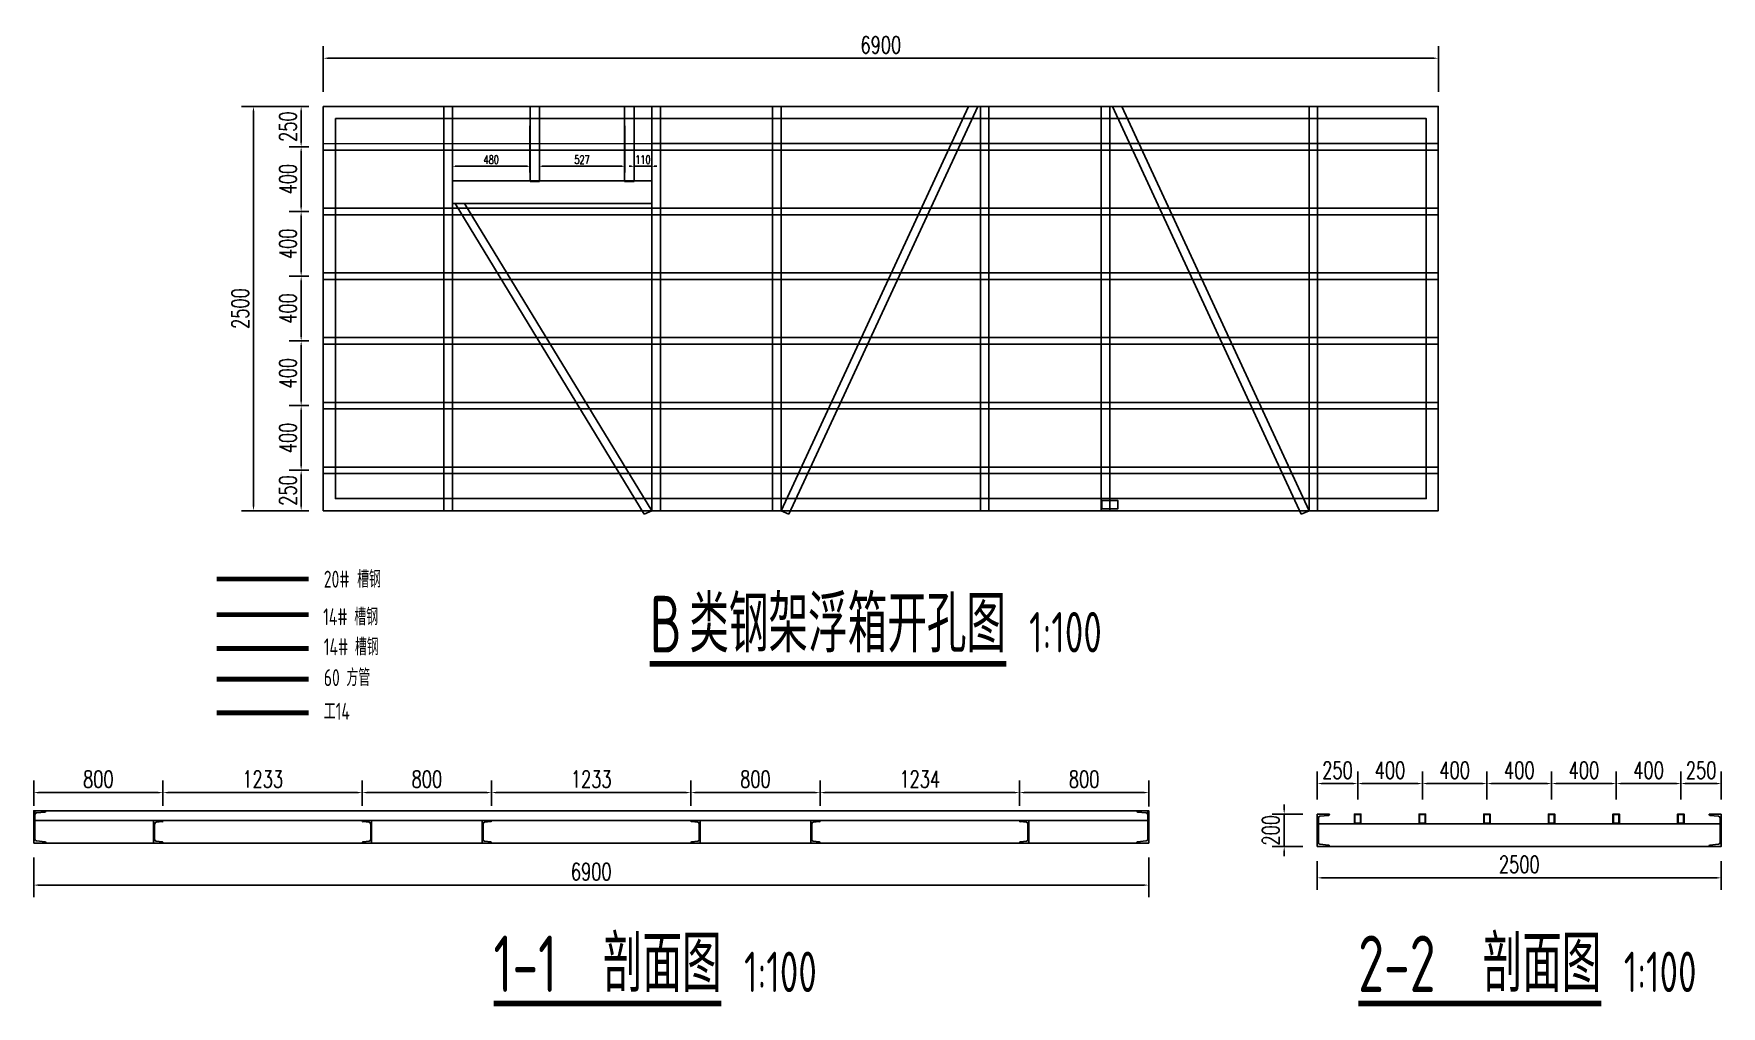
# Model space of a CAD drawing. Header units: millimetres. Extents: x -1443632 to -1307761, y 1430256 to 1527696.
# Drawn here: x -1413941 to -1403498, y 1463794 to 1469807 of the extents above; entities that cross this region are included whole.
import ezdxf

# ---------------------------------------------------------------- set-up
doc = ezdxf.new("R2010")
doc.units = ezdxf.units.MM
doc.header["$LTSCALE"] = 10
doc.layers.get('0').update_dxf_attribs({"linetype": 'CONTINUOUS'})
doc.layers.get('DEFPOINTS').update_dxf_attribs({"linetype": 'CONTINUOUS'})
for name, color, linetype in [('PUB_TEXT', 7, 'CONTINUOUS'), ('W-PLASTIC_RAILINGS塑木栏杆', 6, 'CONTINUOUS'), ('W-STEEL_FRAME钢架', 3, 'CONTINUOUS'), ('W-STEEL_KEEL钢龙骨', 5, 'CONTINUOUS'), ('景-通用-文字', 7, 'CONTINUOUS')]:
    doc.layers.add(name, color=color, linetype=linetype)
doc.styles.get("Standard").update_dxf_attribs({"font": 'tssdeng.shx', "width": 0.7, "bigfont": 'hztxt.shx'})
doc.styles.add('STANDARD_T3', font='simplex.shx', dxfattribs={"width": 0.7, "bigfont": 'gbcbig.shx'})
doc.dimstyles.new('W&&15', dxfattribs={"dimtxt": 52.5, "dimasz": 15, "dimexe": 37.5, "dimexo": 45, "dimgap": 15, "dimtad": 1, "dimdec": 0, "dimzin": 0, "dimdsep": 46, "dimtxsty": 'STANDARD_T3', "dimcen": 0.09, "dimclrd": 1, "dimclre": 1, "dimclrt": 7, "dimazin": 2, "dimtfac": 1, "dimtdec": 0, "dimtix": 1, "dimtmove": 2, "dimatfit": 3, "dimfxl": 0, "dimtolj": 1, "dimtzin": 0, "dimarcsym": 0})
doc.dimstyles.new('W&&30', dxfattribs={"dimtxt": 105, "dimasz": 30, "dimexe": 75, "dimexo": 90, "dimgap": 30, "dimtad": 1, "dimdec": 0, "dimzin": 0, "dimdsep": 46, "dimtxsty": 'STANDARD_T3', "dimcen": 0.09, "dimclrd": 1, "dimclre": 1, "dimclrt": 7, "dimazin": 2, "dimtfac": 1, "dimtdec": 0, "dimtix": 1, "dimtmove": 2, "dimatfit": 3, "dimfxl": 0, "dimtolj": 1, "dimtzin": 0, "dimarcsym": 0})

# ---------------------------------------------------------------- blocks, each defined once
blk = doc.blocks.new('*D362')
at = {"layer": 'DEFPOINTS', "color": 0, "transparency": 16777216}
for p in [(-1411349, 1469283), (-1410870, 1469283), (-1410870, 1468988)]:
    blk.add_point(p, dxfattribs=at)
at = {"layer": '景-通用-文字', "color": 1, "lineweight": -2, "transparency": 16777216}
for p, q in [((-1411349, 1469238), (-1411349, 1468950)), ((-1410870, 1469238), (-1410870, 1468950)), ((-1411334, 1468988), (-1410885, 1468988))]:
    blk.add_line(p, q, dxfattribs=at)
at = {"layer": '景-通用-文字', "color": 1, "transparency": 16777216}
for points in [[(-1411334, 1468990), (-1411334, 1468985), (-1411349, 1468988)], [(-1410885, 1468990), (-1410885, 1468985), (-1410870, 1468988)]]:
    blk.add_solid(points, dxfattribs=at)
at = {"layer": '景-通用-文字', "color": 7, "transparency": 16777216, "insert": (-1411110, 1469029), "char_height": 52.5, "attachment_point": 5, "style": 'STANDARD_T3'}
blk.add_mtext('\\A1;480', dxfattribs=at)
blk = doc.blocks.new('*D363')
at = {"layer": 'DEFPOINTS', "color": 0, "transparency": 16777216}
for p in [(-1410812, 1469283), (-1410284, 1469283), (-1410284, 1468988)]:
    blk.add_point(p, dxfattribs=at)
at = {"layer": '景-通用-文字', "color": 1, "lineweight": -2, "transparency": 16777216}
for p, q in [((-1410812, 1469238), (-1410812, 1468950)), ((-1410284, 1469238), (-1410284, 1468950)), ((-1410797, 1468988), (-1410299, 1468988))]:
    blk.add_line(p, q, dxfattribs=at)
at = {"layer": '景-通用-文字', "color": 1, "transparency": 16777216}
for points in [[(-1410797, 1468990), (-1410797, 1468985), (-1410812, 1468988)], [(-1410299, 1468990), (-1410299, 1468985), (-1410284, 1468988)]]:
    blk.add_solid(points, dxfattribs=at)
at = {"layer": '景-通用-文字', "color": 7, "transparency": 16777216, "insert": (-1410548, 1469029), "char_height": 52.5, "attachment_point": 5, "style": 'STANDARD_T3'}
blk.add_mtext('\\A1;527', dxfattribs=at)
blk = doc.blocks.new('*D364')
at = {"layer": 'DEFPOINTS', "color": 0, "transparency": 16777216}
for p in [(-1410226, 1469283), (-1410116, 1469283), (-1410116, 1468988)]:
    blk.add_point(p, dxfattribs=at)
at = {"layer": '景-通用-文字', "color": 1, "lineweight": -2, "transparency": 16777216}
for p, q in [((-1410226, 1469238), (-1410226, 1468950)), ((-1410116, 1469238), (-1410116, 1468950)), ((-1410241, 1468988), (-1410256, 1468988)), ((-1410226, 1468988), (-1410116, 1468988)), ((-1410101, 1468988), (-1410086, 1468988))]:
    blk.add_line(p, q, dxfattribs=at)
at = {"layer": '景-通用-文字', "color": 1, "transparency": 16777216}
for points in [[(-1410241, 1468990), (-1410241, 1468985), (-1410226, 1468988)], [(-1410101, 1468990), (-1410101, 1468985), (-1410116, 1468988)]]:
    blk.add_solid(points, dxfattribs=at)
at = {"layer": '景-通用-文字', "color": 7, "transparency": 16777216, "insert": (-1410171, 1469029), "char_height": 52.5, "attachment_point": 5, "style": 'STANDARD_T3'}
blk.add_mtext('\\A1;110', dxfattribs=at)
blk = doc.blocks.new('*D365')
at = {"color": 1, "lineweight": -2, "transparency": 16777216}
for p, q in [((-1412239, 1469358), (-1412361, 1469358)), ((-1412286, 1469328), (-1412286, 1469138)), ((-1412239, 1469108), (-1412361, 1469108))]:
    blk.add_line(p, q, dxfattribs=at)
at = {"color": 1, "transparency": 16777216}
for points in [[(-1412291, 1469328), (-1412281, 1469328), (-1412286, 1469358)], [(-1412291, 1469138), (-1412281, 1469138), (-1412286, 1469108)]]:
    blk.add_solid(points, dxfattribs=at)
at = {"layer": 'DEFPOINTS', "color": 0, "transparency": 16777216}
for p in [(-1412149, 1469358), (-1412286, 1469108), (-1412149, 1469108)]:
    blk.add_point(p, dxfattribs=at)
at = {"color": 7, "transparency": 16777216, "insert": (-1412368, 1469233), "char_height": 105, "attachment_point": 5, "rotation": 90, "style": 'STANDARD_T3'}
blk.add_mtext('\\A1;250', dxfattribs=at)
blk = doc.blocks.new('*D366')
at = {"color": 1, "lineweight": -2, "transparency": 16777216}
for p, q in [((-1412239, 1469108), (-1412361, 1469108)), ((-1412286, 1469078), (-1412286, 1468738)), ((-1412239, 1468708), (-1412361, 1468708))]:
    blk.add_line(p, q, dxfattribs=at)
at = {"color": 1, "transparency": 16777216}
for points in [[(-1412291, 1469078), (-1412281, 1469078), (-1412286, 1469108)], [(-1412291, 1468738), (-1412281, 1468738), (-1412286, 1468708)]]:
    blk.add_solid(points, dxfattribs=at)
at = {"layer": 'DEFPOINTS', "color": 0, "transparency": 16777216}
for p in [(-1412149, 1469108), (-1412286, 1468708), (-1412149, 1468708)]:
    blk.add_point(p, dxfattribs=at)
at = {"color": 7, "transparency": 16777216, "insert": (-1412368, 1468908), "char_height": 105, "attachment_point": 5, "rotation": 90, "style": 'STANDARD_T3'}
blk.add_mtext('\\A1;400', dxfattribs=at)
blk = doc.blocks.new('*D367')
at = {"color": 1, "lineweight": -2, "transparency": 16777216}
for p, q in [((-1412239, 1468708), (-1412361, 1468708)), ((-1412286, 1468678), (-1412286, 1468338)), ((-1412239, 1468308), (-1412361, 1468308))]:
    blk.add_line(p, q, dxfattribs=at)
at = {"color": 1, "transparency": 16777216}
for points in [[(-1412291, 1468678), (-1412281, 1468678), (-1412286, 1468708)], [(-1412291, 1468338), (-1412281, 1468338), (-1412286, 1468308)]]:
    blk.add_solid(points, dxfattribs=at)
at = {"layer": 'DEFPOINTS', "color": 0, "transparency": 16777216}
for p in [(-1412149, 1468708), (-1412286, 1468308), (-1412149, 1468308)]:
    blk.add_point(p, dxfattribs=at)
at = {"color": 7, "transparency": 16777216, "insert": (-1412368, 1468508), "char_height": 105, "attachment_point": 5, "rotation": 90, "style": 'STANDARD_T3'}
blk.add_mtext('\\A1;400', dxfattribs=at)
blk = doc.blocks.new('*D368')
at = {"color": 1, "lineweight": -2, "transparency": 16777216}
for p, q in [((-1412239, 1468308), (-1412361, 1468308)), ((-1412286, 1468278), (-1412286, 1467938)), ((-1412239, 1467908), (-1412361, 1467908))]:
    blk.add_line(p, q, dxfattribs=at)
at = {"color": 1, "transparency": 16777216}
for points in [[(-1412291, 1468278), (-1412281, 1468278), (-1412286, 1468308)], [(-1412291, 1467938), (-1412281, 1467938), (-1412286, 1467908)]]:
    blk.add_solid(points, dxfattribs=at)
at = {"layer": 'DEFPOINTS', "color": 0, "transparency": 16777216}
for p in [(-1412149, 1468308), (-1412286, 1467908), (-1412149, 1467908)]:
    blk.add_point(p, dxfattribs=at)
at = {"color": 7, "transparency": 16777216, "insert": (-1412368, 1468108), "char_height": 105, "attachment_point": 5, "rotation": 90, "style": 'STANDARD_T3'}
blk.add_mtext('\\A1;400', dxfattribs=at)
blk = doc.blocks.new('*D369')
at = {"color": 1, "lineweight": -2, "transparency": 16777216}
for p, q in [((-1412239, 1467908), (-1412361, 1467908)), ((-1412286, 1467878), (-1412286, 1467538)), ((-1412239, 1467508), (-1412361, 1467508))]:
    blk.add_line(p, q, dxfattribs=at)
at = {"color": 1, "transparency": 16777216}
for points in [[(-1412291, 1467878), (-1412281, 1467878), (-1412286, 1467908)], [(-1412291, 1467538), (-1412281, 1467538), (-1412286, 1467508)]]:
    blk.add_solid(points, dxfattribs=at)
at = {"layer": 'DEFPOINTS', "color": 0, "transparency": 16777216}
for p in [(-1412149, 1467908), (-1412286, 1467508), (-1412149, 1467508)]:
    blk.add_point(p, dxfattribs=at)
at = {"color": 7, "transparency": 16777216, "insert": (-1412368, 1467708), "char_height": 105, "attachment_point": 5, "rotation": 90, "style": 'STANDARD_T3'}
blk.add_mtext('\\A1;400', dxfattribs=at)
blk = doc.blocks.new('*D370')
at = {"color": 1, "lineweight": -2, "transparency": 16777216}
for p, q in [((-1412239, 1467508), (-1412361, 1467508)), ((-1412286, 1467478), (-1412286, 1467138)), ((-1412239, 1467108), (-1412361, 1467108))]:
    blk.add_line(p, q, dxfattribs=at)
at = {"color": 1, "transparency": 16777216}
for points in [[(-1412291, 1467478), (-1412281, 1467478), (-1412286, 1467508)], [(-1412291, 1467138), (-1412281, 1467138), (-1412286, 1467108)]]:
    blk.add_solid(points, dxfattribs=at)
at = {"layer": 'DEFPOINTS', "color": 0, "transparency": 16777216}
for p in [(-1412149, 1467508), (-1412286, 1467108), (-1412149, 1467108)]:
    blk.add_point(p, dxfattribs=at)
at = {"color": 7, "transparency": 16777216, "insert": (-1412368, 1467308), "char_height": 105, "attachment_point": 5, "rotation": 90, "style": 'STANDARD_T3'}
blk.add_mtext('\\A1;400', dxfattribs=at)
blk = doc.blocks.new('*D371')
at = {"color": 1, "lineweight": -2, "transparency": 16777216}
for p, q in [((-1412239, 1467108), (-1412361, 1467108)), ((-1412286, 1467078), (-1412286, 1466888)), ((-1412239, 1466858), (-1412361, 1466858))]:
    blk.add_line(p, q, dxfattribs=at)
at = {"color": 1, "transparency": 16777216}
for points in [[(-1412291, 1467078), (-1412281, 1467078), (-1412286, 1467108)], [(-1412291, 1466888), (-1412281, 1466888), (-1412286, 1466858)]]:
    blk.add_solid(points, dxfattribs=at)
at = {"layer": 'DEFPOINTS', "color": 0, "transparency": 16777216}
for p in [(-1412149, 1467108), (-1412286, 1466858), (-1412149, 1466858)]:
    blk.add_point(p, dxfattribs=at)
at = {"color": 7, "transparency": 16777216, "insert": (-1412368, 1466983), "char_height": 105, "attachment_point": 5, "rotation": 90, "style": 'STANDARD_T3'}
blk.add_mtext('\\A1;250', dxfattribs=at)
blk = doc.blocks.new('*D372')
at = {"color": 1, "lineweight": -2, "transparency": 16777216}
for p, q in [((-1412239, 1469358), (-1412656, 1469358)), ((-1412581, 1466888), (-1412581, 1469328)), ((-1412239, 1466858), (-1412656, 1466858))]:
    blk.add_line(p, q, dxfattribs=at)
at = {"color": 1, "transparency": 16777216}
for points in [[(-1412586, 1469328), (-1412576, 1469328), (-1412581, 1469358)], [(-1412586, 1466888), (-1412576, 1466888), (-1412581, 1466858)]]:
    blk.add_solid(points, dxfattribs=at)
at = {"layer": 'DEFPOINTS', "color": 0, "transparency": 16777216}
for p in [(-1412581, 1469358), (-1412149, 1469358), (-1412149, 1466858)]:
    blk.add_point(p, dxfattribs=at)
at = {"color": 7, "transparency": 16777216, "insert": (-1412663, 1468108), "char_height": 105, "attachment_point": 5, "rotation": 90, "style": 'STANDARD_T3'}
blk.add_mtext('\\A1;2500', dxfattribs=at)
blk = doc.blocks.new('*D373')
at = {"color": 1, "lineweight": -2, "transparency": 16777216}
for p, q in [((-1412149, 1469448), (-1412149, 1469731)), ((-1412119, 1469656), (-1405279, 1469656)), ((-1405249, 1469448), (-1405249, 1469731))]:
    blk.add_line(p, q, dxfattribs=at)
at = {"color": 1, "transparency": 16777216}
for points in [[(-1412119, 1469661), (-1412119, 1469651), (-1412149, 1469656)], [(-1405279, 1469661), (-1405279, 1469651), (-1405249, 1469656)]]:
    blk.add_solid(points, dxfattribs=at)
at = {"layer": 'DEFPOINTS', "color": 0, "transparency": 16777216}
for p in [(-1405249, 1469656), (-1412149, 1469358), (-1405249, 1469358)]:
    blk.add_point(p, dxfattribs=at)
at = {"color": 7, "transparency": 16777216, "insert": (-1408699, 1469738), "char_height": 105, "attachment_point": 5, "style": 'STANDARD_T3'}
blk.add_mtext('\\A1;6900', dxfattribs=at)
blk = doc.blocks.new('A$C142B241B')
at = {"layer": 'W-STEEL_FRAME钢架', "color": 4}
for p, q in [((0, 75), (0, 0)), ((0, 75), (3, 75)), ((0, 0), (200, 0)), ((13, 17), (8, 70)), ((24, 7), (176, 7)), ((187, 17), (192, 70)), ((200, 75), (197, 75)), ((200, 75), (200, 0))]:
    blk.add_line(p, q, dxfattribs=at)
for centre, radius, start, end in [((3, 69), 5.5, 5.7106, 90), ((24, 18), 11, 185.7106, 270), ((176, 18), 11, 270, 354.2894), ((197, 69), 5.5, 90, 174.2894)]:
    blk.add_arc(centre, radius, start, end, dxfattribs=at)
blk = doc.blocks.new('A$C24E83DC7')
for p, q in [((0, 58), (3, 58)), ((0, 0), (0, 58)), ((140, 0), (0, 0)), ((11, 15), (7, 53)), ((119, 6), (20, 6)), ((129, 15), (133, 53)), ((140, 58), (137, 58)), ((140, 0), (140, 58))]:
    blk.add_line(p, q)
for centre, radius, start, end in [((3, 53), 4.75, 0, 90), ((21, 16), 9.5, 185.7106, 270), ((119, 16), 9.5, 270, 354.2894), ((137, 53), 4.75, 90, 180)]:
    blk.add_arc(centre, radius, start, end)
blk = doc.blocks.new('*D467')
at = {"color": 1, "lineweight": -2, "transparency": 16777216}
for p, q in [((-1413941, 1464713), (-1413941, 1464468)), ((-1407041, 1464713), (-1407041, 1464468)), ((-1413911, 1464543), (-1407071, 1464543))]:
    blk.add_line(p, q, dxfattribs=at)
at = {"color": 1, "transparency": 16777216}
for points in [[(-1413911, 1464548), (-1413911, 1464538), (-1413941, 1464543)], [(-1407071, 1464548), (-1407071, 1464538), (-1407041, 1464543)]]:
    blk.add_solid(points, dxfattribs=at)
at = {"layer": 'DEFPOINTS', "color": 0, "transparency": 16777216}
for p in [(-1413941, 1464803), (-1407041, 1464803), (-1407041, 1464543)]:
    blk.add_point(p, dxfattribs=at)
at = {"color": 7, "transparency": 16777216, "insert": (-1410491, 1464626), "char_height": 105, "attachment_point": 5, "style": 'STANDARD_T3'}
blk.add_mtext('\\A1;6900', dxfattribs=at)
blk = doc.blocks.new('*D468')
at = {"color": 1, "lineweight": -2, "transparency": 16777216}
for p, q in [((-1413941, 1465033), (-1413941, 1465190)), ((-1413141, 1465033), (-1413141, 1465190)), ((-1413911, 1465115), (-1413171, 1465115))]:
    blk.add_line(p, q, dxfattribs=at)
at = {"color": 1, "transparency": 16777216}
for points in [[(-1413911, 1465120), (-1413911, 1465110), (-1413941, 1465115)], [(-1413171, 1465120), (-1413171, 1465110), (-1413141, 1465115)]]:
    blk.add_solid(points, dxfattribs=at)
at = {"layer": 'DEFPOINTS', "color": 0, "transparency": 16777216}
for p in [(-1413141, 1465115), (-1413941, 1464943), (-1413141, 1464943)]:
    blk.add_point(p, dxfattribs=at)
at = {"color": 7, "transparency": 16777216, "insert": (-1413541, 1465198), "char_height": 105, "attachment_point": 5, "style": 'STANDARD_T3'}
blk.add_mtext('\\A1;800', dxfattribs=at)
blk = doc.blocks.new('*D469')
at = {"color": 1, "lineweight": -2, "transparency": 16777216}
for p, q in [((-1413141, 1465033), (-1413141, 1465190)), ((-1411908, 1465033), (-1411908, 1465190)), ((-1413111, 1465115), (-1411938, 1465115))]:
    blk.add_line(p, q, dxfattribs=at)
at = {"color": 1, "transparency": 16777216}
for points in [[(-1413111, 1465120), (-1413111, 1465110), (-1413141, 1465115)], [(-1411938, 1465120), (-1411938, 1465110), (-1411908, 1465115)]]:
    blk.add_solid(points, dxfattribs=at)
at = {"layer": 'DEFPOINTS', "color": 0, "transparency": 16777216}
for p in [(-1411908, 1465115), (-1413141, 1464943), (-1411908, 1464943)]:
    blk.add_point(p, dxfattribs=at)
at = {"color": 7, "transparency": 16777216, "insert": (-1412524, 1465198), "char_height": 105, "attachment_point": 5, "style": 'STANDARD_T3'}
blk.add_mtext('\\A1;1233', dxfattribs=at)
blk = doc.blocks.new('*D470')
at = {"color": 1, "lineweight": -2, "transparency": 16777216}
for p, q in [((-1411908, 1465033), (-1411908, 1465190)), ((-1411108, 1465033), (-1411108, 1465190)), ((-1411878, 1465115), (-1411138, 1465115))]:
    blk.add_line(p, q, dxfattribs=at)
at = {"color": 1, "transparency": 16777216}
for points in [[(-1411878, 1465120), (-1411878, 1465110), (-1411908, 1465115)], [(-1411138, 1465120), (-1411138, 1465110), (-1411108, 1465115)]]:
    blk.add_solid(points, dxfattribs=at)
at = {"layer": 'DEFPOINTS', "color": 0, "transparency": 16777216}
for p in [(-1411108, 1465115), (-1411908, 1464943), (-1411108, 1464943)]:
    blk.add_point(p, dxfattribs=at)
at = {"color": 7, "transparency": 16777216, "insert": (-1411508, 1465198), "char_height": 105, "attachment_point": 5, "style": 'STANDARD_T3'}
blk.add_mtext('\\A1;800', dxfattribs=at)
blk = doc.blocks.new('*D471')
at = {"color": 1, "lineweight": -2, "transparency": 16777216}
for p, q in [((-1411108, 1465033), (-1411108, 1465190)), ((-1409875, 1465033), (-1409875, 1465190)), ((-1411078, 1465115), (-1409905, 1465115))]:
    blk.add_line(p, q, dxfattribs=at)
at = {"color": 1, "transparency": 16777216}
for points in [[(-1411078, 1465120), (-1411078, 1465110), (-1411108, 1465115)], [(-1409905, 1465120), (-1409905, 1465110), (-1409875, 1465115)]]:
    blk.add_solid(points, dxfattribs=at)
at = {"layer": 'DEFPOINTS', "color": 0, "transparency": 16777216}
for p in [(-1409875, 1465115), (-1411108, 1464943), (-1409875, 1464943)]:
    blk.add_point(p, dxfattribs=at)
at = {"color": 7, "transparency": 16777216, "insert": (-1410491, 1465198), "char_height": 105, "attachment_point": 5, "style": 'STANDARD_T3'}
blk.add_mtext('\\A1;1233', dxfattribs=at)
blk = doc.blocks.new('*D472')
at = {"color": 1, "lineweight": -2, "transparency": 16777216}
for p, q in [((-1409875, 1465033), (-1409875, 1465190)), ((-1409075, 1465033), (-1409075, 1465190)), ((-1409845, 1465115), (-1409105, 1465115))]:
    blk.add_line(p, q, dxfattribs=at)
at = {"color": 1, "transparency": 16777216}
for points in [[(-1409845, 1465120), (-1409845, 1465110), (-1409875, 1465115)], [(-1409105, 1465120), (-1409105, 1465110), (-1409075, 1465115)]]:
    blk.add_solid(points, dxfattribs=at)
at = {"layer": 'DEFPOINTS', "color": 0, "transparency": 16777216}
for p in [(-1409075, 1465115), (-1409875, 1464943), (-1409075, 1464943)]:
    blk.add_point(p, dxfattribs=at)
at = {"color": 7, "transparency": 16777216, "insert": (-1409475, 1465198), "char_height": 105, "attachment_point": 5, "style": 'STANDARD_T3'}
blk.add_mtext('\\A1;800', dxfattribs=at)
blk = doc.blocks.new('*D473')
at = {"color": 1, "lineweight": -2, "transparency": 16777216}
for p, q in [((-1409075, 1465033), (-1409075, 1465190)), ((-1407841, 1465033), (-1407841, 1465190)), ((-1409045, 1465115), (-1407871, 1465115))]:
    blk.add_line(p, q, dxfattribs=at)
at = {"color": 1, "transparency": 16777216}
for points in [[(-1409045, 1465120), (-1409045, 1465110), (-1409075, 1465115)], [(-1407871, 1465120), (-1407871, 1465110), (-1407841, 1465115)]]:
    blk.add_solid(points, dxfattribs=at)
at = {"layer": 'DEFPOINTS', "color": 0, "transparency": 16777216}
for p in [(-1407841, 1465115), (-1409075, 1464943), (-1407841, 1464943)]:
    blk.add_point(p, dxfattribs=at)
at = {"color": 7, "transparency": 16777216, "insert": (-1408458, 1465198), "char_height": 105, "attachment_point": 5, "style": 'STANDARD_T3'}
blk.add_mtext('\\A1;1234', dxfattribs=at)
blk = doc.blocks.new('*D474')
at = {"color": 1, "lineweight": -2, "transparency": 16777216}
for p, q in [((-1407841, 1465033), (-1407841, 1465190)), ((-1407041, 1465030), (-1407041, 1465190)), ((-1407811, 1465115), (-1407071, 1465115))]:
    blk.add_line(p, q, dxfattribs=at)
at = {"color": 1, "transparency": 16777216}
for points in [[(-1407811, 1465120), (-1407811, 1465110), (-1407841, 1465115)], [(-1407071, 1465120), (-1407071, 1465110), (-1407041, 1465115)]]:
    blk.add_solid(points, dxfattribs=at)
at = {"layer": 'DEFPOINTS', "color": 0, "transparency": 16777216}
for p in [(-1407041, 1465115), (-1407841, 1464943), (-1407041, 1464940)]:
    blk.add_point(p, dxfattribs=at)
at = {"color": 7, "transparency": 16777216, "insert": (-1407441, 1465198), "char_height": 105, "attachment_point": 5, "style": 'STANDARD_T3'}
blk.add_mtext('\\A1;800', dxfattribs=at)
blk = doc.blocks.new('*U475')
at = {"layer": 'W-STEEL_KEEL钢龙骨'}
for points in [[(-20, -30), (20, -30), (20, 30), (-20, 30)], [(-17, -27), (17, -27), (17, 27), (-17, 27)]]:
    blk.add_lwpolyline(points, close=True, dxfattribs=at)
blk = doc.blocks.new('*U476')
at = {"color": 0, "linetype": 'ByBlock', "lineweight": -2, "transparency": 16777216}
for p in [(0, 0), (400, 0), (800, 0), (1200, 0), (1600, 0), (2000, 0)]:
    blk.add_blockref('*U475', p, dxfattribs=at)
blk = doc.blocks.new('*D485')
at = {"color": 1, "lineweight": -2, "transparency": 16777216}
for p, q in [((-1405998, 1464692), (-1405998, 1464513)), ((-1403498, 1464692), (-1403498, 1464513)), ((-1405968, 1464588), (-1403528, 1464588))]:
    blk.add_line(p, q, dxfattribs=at)
at = {"color": 1, "transparency": 16777216}
for points in [[(-1405968, 1464593), (-1405968, 1464583), (-1405998, 1464588)], [(-1403528, 1464593), (-1403528, 1464583), (-1403498, 1464588)]]:
    blk.add_solid(points, dxfattribs=at)
at = {"layer": 'DEFPOINTS', "color": 0, "transparency": 16777216}
for p in [(-1405998, 1464782), (-1403498, 1464782), (-1403498, 1464588)]:
    blk.add_point(p, dxfattribs=at)
at = {"color": 7, "transparency": 16777216, "insert": (-1404748, 1464671), "char_height": 105, "attachment_point": 5, "style": 'STANDARD_T3'}
blk.add_mtext('\\A1;2500', dxfattribs=at)
blk = doc.blocks.new('*D480')
at = {"color": 1, "lineweight": -2, "transparency": 16777216}
for p, q in [((-1406088, 1464982), (-1406278, 1464982)), ((-1406203, 1465012), (-1406203, 1465042)), ((-1406203, 1464782), (-1406203, 1464982)), ((-1406088, 1464782), (-1406278, 1464782)), ((-1406203, 1464752), (-1406203, 1464722))]:
    blk.add_line(p, q, dxfattribs=at)
at = {"color": 1, "transparency": 16777216}
for points in [[(-1406208, 1465012), (-1406198, 1465012), (-1406203, 1464982)], [(-1406208, 1464752), (-1406198, 1464752), (-1406203, 1464782)]]:
    blk.add_solid(points, dxfattribs=at)
at = {"layer": 'DEFPOINTS', "color": 0, "transparency": 16777216}
for p in [(-1406203, 1464982), (-1405998, 1464982), (-1405998, 1464782)]:
    blk.add_point(p, dxfattribs=at)
at = {"color": 7, "transparency": 16777216, "insert": (-1406286, 1464882), "char_height": 105, "attachment_point": 5, "rotation": 90, "style": 'STANDARD_T3'}
blk.add_mtext('\\A1;200', dxfattribs=at)
blk = doc.blocks.new('*D481')
at = {"color": 1, "lineweight": -2, "transparency": 16777216}
for p, q in [((-1405998, 1465072), (-1405998, 1465246)), ((-1405968, 1465171), (-1405778, 1465171)), ((-1405748, 1465072), (-1405748, 1465246))]:
    blk.add_line(p, q, dxfattribs=at)
at = {"color": 1, "transparency": 16777216}
for points in [[(-1405968, 1465176), (-1405968, 1465166), (-1405998, 1465171)], [(-1405778, 1465176), (-1405778, 1465166), (-1405748, 1465171)]]:
    blk.add_solid(points, dxfattribs=at)
at = {"layer": 'DEFPOINTS', "color": 0, "transparency": 16777216}
for p in [(-1405748, 1465171), (-1405998, 1464982), (-1405748, 1464982)]:
    blk.add_point(p, dxfattribs=at)
at = {"color": 7, "transparency": 16777216, "insert": (-1405873, 1465253), "char_height": 105, "attachment_point": 5, "style": 'STANDARD_T3'}
blk.add_mtext('\\A1;250', dxfattribs=at)
blk = doc.blocks.new('*D482')
at = {"color": 1, "lineweight": -2, "transparency": 16777216}
for p, q in [((-1405748, 1465072), (-1405748, 1465246)), ((-1405718, 1465171), (-1405378, 1465171)), ((-1405348, 1465072), (-1405348, 1465246))]:
    blk.add_line(p, q, dxfattribs=at)
at = {"color": 1, "transparency": 16777216}
for points in [[(-1405718, 1465176), (-1405718, 1465166), (-1405748, 1465171)], [(-1405378, 1465176), (-1405378, 1465166), (-1405348, 1465171)]]:
    blk.add_solid(points, dxfattribs=at)
at = {"layer": 'DEFPOINTS', "color": 0, "transparency": 16777216}
for p in [(-1405348, 1465171), (-1405748, 1464982), (-1405348, 1464982)]:
    blk.add_point(p, dxfattribs=at)
at = {"color": 7, "transparency": 16777216, "insert": (-1405548, 1465253), "char_height": 105, "attachment_point": 5, "style": 'STANDARD_T3'}
blk.add_mtext('\\A1;400', dxfattribs=at)
blk = doc.blocks.new('*D483')
at = {"color": 1, "lineweight": -2, "transparency": 16777216}
for p, q in [((-1405348, 1465072), (-1405348, 1465246)), ((-1405318, 1465171), (-1404978, 1465171)), ((-1404948, 1465072), (-1404948, 1465246))]:
    blk.add_line(p, q, dxfattribs=at)
at = {"color": 1, "transparency": 16777216}
for points in [[(-1405318, 1465176), (-1405318, 1465166), (-1405348, 1465171)], [(-1404978, 1465176), (-1404978, 1465166), (-1404948, 1465171)]]:
    blk.add_solid(points, dxfattribs=at)
at = {"layer": 'DEFPOINTS', "color": 0, "transparency": 16777216}
for p in [(-1404948, 1465171), (-1405348, 1464982), (-1404948, 1464982)]:
    blk.add_point(p, dxfattribs=at)
at = {"color": 7, "transparency": 16777216, "insert": (-1405148, 1465253), "char_height": 105, "attachment_point": 5, "style": 'STANDARD_T3'}
blk.add_mtext('\\A1;400', dxfattribs=at)
blk = doc.blocks.new('*D484')
at = {"color": 1, "lineweight": -2, "transparency": 16777216}
for p, q in [((-1404948, 1465072), (-1404948, 1465246)), ((-1404918, 1465171), (-1404578, 1465171)), ((-1404548, 1465072), (-1404548, 1465246))]:
    blk.add_line(p, q, dxfattribs=at)
at = {"color": 1, "transparency": 16777216}
for points in [[(-1404918, 1465176), (-1404918, 1465166), (-1404948, 1465171)], [(-1404578, 1465176), (-1404578, 1465166), (-1404548, 1465171)]]:
    blk.add_solid(points, dxfattribs=at)
at = {"layer": 'DEFPOINTS', "color": 0, "transparency": 16777216}
for p in [(-1404548, 1465171), (-1404948, 1464982), (-1404548, 1464982)]:
    blk.add_point(p, dxfattribs=at)
at = {"color": 7, "transparency": 16777216, "insert": (-1404748, 1465253), "char_height": 105, "attachment_point": 5, "style": 'STANDARD_T3'}
blk.add_mtext('\\A1;400', dxfattribs=at)
blk = doc.blocks.new('*D477')
at = {"color": 1, "lineweight": -2, "transparency": 16777216}
for p, q in [((-1404548, 1465072), (-1404548, 1465246)), ((-1404518, 1465171), (-1404178, 1465171)), ((-1404148, 1465072), (-1404148, 1465246))]:
    blk.add_line(p, q, dxfattribs=at)
at = {"color": 1, "transparency": 16777216}
for points in [[(-1404518, 1465176), (-1404518, 1465166), (-1404548, 1465171)], [(-1404178, 1465176), (-1404178, 1465166), (-1404148, 1465171)]]:
    blk.add_solid(points, dxfattribs=at)
at = {"layer": 'DEFPOINTS', "color": 0, "transparency": 16777216}
for p in [(-1404148, 1465171), (-1404548, 1464982), (-1404148, 1464982)]:
    blk.add_point(p, dxfattribs=at)
at = {"color": 7, "transparency": 16777216, "insert": (-1404348, 1465253), "char_height": 105, "attachment_point": 5, "style": 'STANDARD_T3'}
blk.add_mtext('\\A1;400', dxfattribs=at)
blk = doc.blocks.new('*D478')
at = {"color": 1, "lineweight": -2, "transparency": 16777216}
for p, q in [((-1404148, 1465072), (-1404148, 1465246)), ((-1404118, 1465171), (-1403778, 1465171)), ((-1403748, 1465072), (-1403748, 1465246))]:
    blk.add_line(p, q, dxfattribs=at)
at = {"color": 1, "transparency": 16777216}
for points in [[(-1404118, 1465176), (-1404118, 1465166), (-1404148, 1465171)], [(-1403778, 1465176), (-1403778, 1465166), (-1403748, 1465171)]]:
    blk.add_solid(points, dxfattribs=at)
at = {"layer": 'DEFPOINTS', "color": 0, "transparency": 16777216}
for p in [(-1403748, 1465171), (-1404148, 1464982), (-1403748, 1464982)]:
    blk.add_point(p, dxfattribs=at)
at = {"color": 7, "transparency": 16777216, "insert": (-1403948, 1465253), "char_height": 105, "attachment_point": 5, "style": 'STANDARD_T3'}
blk.add_mtext('\\A1;400', dxfattribs=at)
blk = doc.blocks.new('*D479')
at = {"color": 1, "lineweight": -2, "transparency": 16777216}
for p, q in [((-1403748, 1465072), (-1403748, 1465246)), ((-1403718, 1465171), (-1403528, 1465171)), ((-1403498, 1465072), (-1403498, 1465246))]:
    blk.add_line(p, q, dxfattribs=at)
at = {"color": 1, "transparency": 16777216}
for points in [[(-1403718, 1465176), (-1403718, 1465166), (-1403748, 1465171)], [(-1403528, 1465176), (-1403528, 1465166), (-1403498, 1465171)]]:
    blk.add_solid(points, dxfattribs=at)
at = {"layer": 'DEFPOINTS', "color": 0, "transparency": 16777216}
for p in [(-1403498, 1465171), (-1403748, 1464982), (-1403498, 1464982)]:
    blk.add_point(p, dxfattribs=at)
at = {"color": 7, "transparency": 16777216, "insert": (-1403623, 1465253), "char_height": 105, "attachment_point": 5, "style": 'STANDARD_T3'}
blk.add_mtext('\\A1;250', dxfattribs=at)

msp = doc.modelspace()

# ---------------------------------------------------------------- linework, layer by layer
at = {"color": 4, "const_width": 30}
msp.add_lwpolyline([(-1412808.1, 1466436), (-1412240, 1466436)], dxfattribs=at)
at = {"color": 3}
for points, const_width in [([(-1412808.1, 1466215.1), (-1412240, 1466215.1)], 30), ([(-1411095.5, 1463811.5), (-1409685.2, 1463811.5)], 35), ([(-1405745, 1463811.5), (-1404241.4, 1463811.5)], 35)]:
    msp.add_lwpolyline(points, dxfattribs=dict(at, const_width=const_width))
at = {"color": 6, "const_width": 30}
msp.add_lwpolyline([(-1412808.1, 1466006.4), (-1412240, 1466006.4)], dxfattribs=at)
at = {"color": 5, "const_width": 30}
msp.add_lwpolyline([(-1412808.1, 1465816), (-1412240, 1465816)], dxfattribs=at)
at = {"color": 1, "const_width": 30}
msp.add_lwpolyline([(-1412808.1, 1465608.1), (-1412240, 1465608.1)], dxfattribs=at)
at = {"color": 3}
for points in [[(-1413940.7, 1464802.9), (-1407040.7, 1464802.9), (-1407040.7, 1465002.9), (-1413940.7, 1465002.9)], [(-1405998.4, 1464782.3), (-1403498.4, 1464782.3), (-1403498.4, 1464922.3), (-1405998.4, 1464922.3)]]:
    msp.add_lwpolyline(points, close=True, dxfattribs=at)
at = {"layer": 'W-PLASTIC_RAILINGS塑木栏杆', "color": 3, "const_width": 35}
msp.add_lwpolyline([(-1410129.1, 1465911.8), (-1407921.6, 1465911.8)], dxfattribs=at)
at = {"layer": 'W-STEEL_FRAME钢架', "color": 4}
for points in [[(-1412149.3, 1469358.2), (-1405249.3, 1469358.2), (-1405249.3, 1466858.2), (-1412149.3, 1466858.2)], [(-1412074.3, 1469283.2), (-1405324.3, 1469283.2), (-1405324.3, 1466933.2), (-1412074.3, 1466933.2)]]:
    msp.add_lwpolyline(points, close=True, dxfattribs=at)
at = {"layer": 'W-STEEL_FRAME钢架'}
for points in [[(-1411402.3, 1466858.2), (-1411349.3, 1466858.2), (-1411349.3, 1469358.2), (-1411402.3, 1469358.2)], [(-1410869.8, 1468894.2), (-1410811.8, 1468894.2), (-1410811.8, 1469358.2), (-1410869.8, 1469358.2)], [(-1410284.3, 1468894.2), (-1410226.3, 1468894.2), (-1410226.3, 1469358.2), (-1410284.3, 1469358.2)], [(-1410116, 1466858.2), (-1410063, 1466858.2), (-1410063, 1469358.2), (-1410116, 1469358.2)], [(-1409316, 1466858.2), (-1409369, 1466858.2), (-1409369, 1469358.2), (-1409316, 1469358.2)], [(-1409267.9, 1466835.9), (-1409316, 1466858.2), (-1408157.3, 1469358.2), (-1408098.9, 1469358.2)], [(-1408082.7, 1466858.2), (-1408029.7, 1466858.2), (-1408029.7, 1469358.2), (-1408082.7, 1469358.2)], [(-1407282.7, 1466858.2), (-1407335.7, 1466858.2), (-1407335.7, 1469358.2), (-1407282.7, 1469358.2)], [(-1406097.4, 1466835.9), (-1406049.3, 1466858.2), (-1407208, 1469358.2), (-1407266.4, 1469358.2)], [(-1406049.3, 1466858.2), (-1405996.3, 1466858.2), (-1405996.3, 1469358.2), (-1406049.3, 1469358.2)], [(-1410164.1, 1466835.9), (-1410116, 1466858.2), (-1411274.7, 1468758.2), (-1411333.1, 1468758.2)]]:
    msp.add_lwpolyline(points, close=True, dxfattribs=at)
at = {"layer": 'W-STEEL_KEEL钢龙骨'}
for points in [[(-1412149.3, 1469087.9), (-1410116, 1469087.2), (-1410116, 1469127.2), (-1412149.3, 1469127.9)], [(-1410116, 1469088.2), (-1405249.3, 1469088.2), (-1405249.3, 1469128.2), (-1410116, 1469128.2)], [(-1412149.3, 1468688.2), (-1405249.3, 1468688.2), (-1405249.3, 1468728.2), (-1412149.3, 1468728.2)], [(-1412149.3, 1468288.2), (-1405249.3, 1468288.2), (-1405249.3, 1468328.2), (-1412149.3, 1468328.2)], [(-1412149.3, 1467888.2), (-1405249.3, 1467888.2), (-1405249.3, 1467928.2), (-1412149.3, 1467928.2)], [(-1412149.3, 1467488.2), (-1405249.3, 1467488.2), (-1405249.3, 1467528.2), (-1412149.3, 1467528.2)], [(-1412149.3, 1467088.2), (-1405249.3, 1467088.2), (-1405249.3, 1467128.2), (-1412149.3, 1467128.2)], [(-1413933.7, 1464942.9), (-1407047.7, 1464942.9), (-1407047.7, 1465002.9), (-1413933.7, 1465002.9)]]:
    msp.add_lwpolyline(points, close=True, dxfattribs=at)
at = {"layer": 'W-STEEL_KEEL钢龙骨', "color": 1, "const_width": 10}
msp.add_lwpolyline([(-1411349.3, 1468758.2), (-1410116.3, 1468758.2), (-1410116.3, 1468898.2), (-1411349.3, 1468898.2)], close=True, dxfattribs=at)
at = {"layer": '景-通用-文字'}
msp.add_lwpolyline([(-1407331.9, 1466870.7), (-1407231.9, 1466870.7), (-1407231.9, 1466920.7), (-1407331.9, 1466920.7)], close=True, dxfattribs=at)

# ---------------------------------------------------------------- block references
at = {"color": 3}
msp.add_blockref('*U476', (-1405748.4, 1464952.3), dxfattribs=at)
at = {"layer": 'W-STEEL_FRAME钢架', "rotation": 270}
for name, p in [('A$C142B241B', (-1413940.7, 1465002.9)), ('A$C142B241B', (-1405998.4, 1464982.3)), ('A$C24E83DC7', (-1413198.7, 1464942.9)), ('A$C24E83DC7', (-1411165.7, 1464942.9)), ('A$C24E83DC7', (-1409132.7, 1464942.9))]:
    msp.add_blockref(name, p, dxfattribs=at)
at = {"layer": 'W-STEEL_FRAME钢架', "xscale": -1, "rotation": 90}
for name, p in [('A$C142B241B', (-1407040.7, 1465002.9)), ('A$C142B241B', (-1403498.4, 1464982.3)), ('A$C24E83DC7', (-1411849.7, 1464942.9)), ('A$C24E83DC7', (-1409816.7, 1464942.9)), ('A$C24E83DC7', (-1407782.7, 1464942.9))]:
    msp.add_blockref(name, p, dxfattribs=at)

# ---------------------------------------------------------------- texts
at = {"color": 4, "width": 0.7}
for s, p in [('20#', (-1412145.8, 1466382.1)), ('槽钢', (-1411939.3, 1466382.1))]:
    msp.add_text(s, height=105, dxfattribs=at).set_placement(p)
at = {"color": 3, "width": 0.7}
for s, p in [('14#', (-1412149.7, 1466149.7)), ('槽钢', (-1411957.2, 1466149.7))]:
    msp.add_text(s, height=105, dxfattribs=at).set_placement(p)
at = {"color": 6, "width": 0.7}
for s, p in [('14#', (-1412145.8, 1465963.8)), ('槽钢', (-1411953.3, 1465963.8))]:
    msp.add_text(s, height=105, dxfattribs=at).set_placement(p)
at = {"color": 5, "width": 0.7}
for s, p in [('方管', (-1412005.8, 1465773.4)), ('60', (-1412145.8, 1465773.4))]:
    msp.add_text(s, height=105, dxfattribs=at).set_placement(p)
at = {"color": 1, "width": 0.7}
for s, p in [('工', (-1412145.8, 1465565.5)), ('14', (-1412072.3, 1465565.5))]:
    msp.add_text(s, height=105, dxfattribs=at).set_placement(p)
at = {"layer": 'PUB_TEXT', "color": 7, "width": 0.7}
for s, height, p in [('B', 350, (-1410129.1, 1465981.8)), ('类钢架浮箱开孔图', 350, (-1409884.1, 1465981.8)), ('1:100', 250, (-1407781.6, 1465981.8)), ('1-1', 350, (-1411095.5, 1463881.5)), ('剖面图', 350, (-1410418.8, 1463881.5)), ('2-2', 350, (-1405745, 1463881.5)), ('剖面图', 350, (-1404975, 1463881.5)), ('1:100', 250, (-1409545.2, 1463881.5)), ('1:100', 250, (-1404101.4, 1463881.5))]:
    msp.add_text(s, height=height, dxfattribs=at).set_placement(p)

# ---------------------------------------------------------------- dimensions: what is measured, and where the dimension line sits
at = {"color": 3}
for base, p1, p2, picture, middle in [((-1405249.3, 1469655.8), (-1412149.3, 1469358.2), (-1405249.3, 1469358.2), '*D373', (-1408699.3, 1469738.3)), ((-1413140.7, 1465115.2), (-1413940.7, 1464942.5), (-1413140.7, 1464942.9), '*D468', (-1413540.7, 1465197.7)), ((-1411907.7, 1465115.2), (-1413140.7, 1464942.9), (-1411907.7, 1464942.9), '*D469', (-1412524.2, 1465197.7)), ((-1411107.7, 1465115.2), (-1411907.7, 1464942.9), (-1411107.7, 1464942.9), '*D470', (-1411507.7, 1465197.7)), ((-1409874.7, 1465115.2), (-1411107.7, 1464942.9), (-1409874.7, 1464942.9), '*D471', (-1410491.2, 1465197.7)), ((-1409074.7, 1465115.2), (-1409874.7, 1464942.9), (-1409074.7, 1464942.9), '*D472', (-1409474.7, 1465197.7)), ((-1407840.7, 1465115.2), (-1409074.7, 1464942.9), (-1407840.7, 1464942.9), '*D473', (-1408457.7, 1465197.7)), ((-1407040.7, 1465115.2), (-1407840.7, 1464942.9), (-1407040.7, 1464940.1), '*D474', (-1407440.7, 1465197.7)), ((-1405748.4, 1465170.9), (-1405998.4, 1464982.3), (-1405748.4, 1464982.3), '*D481', (-1405873.4, 1465253.4)), ((-1405348.4, 1465170.9), (-1405748.4, 1464982.3), (-1405348.4, 1464982.3), '*D482', (-1405548.4, 1465253.4)), ((-1404948.4, 1465170.9), (-1405348.4, 1464982.3), (-1404948.4, 1464982.3), '*D483', (-1405148.4, 1465253.4)), ((-1404548.4, 1465170.9), (-1404948.4, 1464982.3), (-1404548.4, 1464982.3), '*D484', (-1404748.4, 1465253.4)), ((-1404148.4, 1465170.9), (-1404548.4, 1464982.3), (-1404148.4, 1464982.3), '*D477', (-1404348.4, 1465253.4)), ((-1403748.4, 1465170.9), (-1404148.4, 1464982.3), (-1403748.4, 1464982.3), '*D478', (-1403948.4, 1465253.4)), ((-1403498.4, 1465170.9), (-1403748.4, 1464982.3), (-1403498.4, 1464982.3), '*D479', (-1403623.4, 1465253.4)), ((-1407040.7, 1464543.4), (-1413940.7, 1464802.9), (-1407040.7, 1464802.9), '*D467', (-1410490.7, 1464625.9)), ((-1403498.4, 1464588.1), (-1405998.4, 1464782.3), (-1403498.4, 1464782.3), '*D485', (-1404748.4, 1464670.6))]:
    dim = msp.add_linear_dim(base=base, p1=p1, p2=p2, dimstyle='W&&30', dxfattribs=at)
    dim.commit()
    dim.dimension.update_dxf_attribs({"geometry": picture, "text_midpoint": middle})
for base, p1, p2, picture, middle in [((-1412581, 1469358.2), (-1412149.3, 1466858.2), (-1412149.3, 1469358.2), '*D372', (-1412663.5, 1468108.2)), ((-1412285.5, 1469107.9), (-1412149.3, 1469358.2), (-1412149.3, 1469107.9), '*D365', (-1412368, 1469233)), ((-1412285.5, 1468708.2), (-1412149.3, 1469107.9), (-1412149.3, 1468708.2), '*D366', (-1412368, 1468908)), ((-1412285.5, 1468308.2), (-1412149.3, 1468708.2), (-1412149.3, 1468308.2), '*D367', (-1412368, 1468508.2)), ((-1412285.5, 1467908.2), (-1412149.3, 1468308.2), (-1412149.3, 1467908.2), '*D368', (-1412368, 1468108.2)), ((-1412285.5, 1467508.2), (-1412149.3, 1467908.2), (-1412149.3, 1467508.2), '*D369', (-1412368, 1467708.2)), ((-1412285.5, 1467108.2), (-1412149.3, 1467508.2), (-1412149.3, 1467108.2), '*D370', (-1412368, 1467308.2)), ((-1412285.5, 1466858.2), (-1412149.3, 1467108.2), (-1412149.3, 1466858.2), '*D371', (-1412368, 1466983.2)), ((-1406203.1, 1464982.3), (-1405998.4, 1464782.3), (-1405998.4, 1464982.3), '*D480', (-1406285.6, 1464882.3))]:
    dim = msp.add_linear_dim(base=base, p1=p1, p2=p2, angle=90, dimstyle='W&&30', dxfattribs=at)
    dim.commit()
    dim.dimension.update_dxf_attribs({"geometry": picture, "text_midpoint": middle})
at = {"layer": '景-通用-文字'}
for base, p1, p2, picture, middle in [((-1410869.7915, 1468987.8207), (-1411349.3471, 1469283.2135), (-1410869.7915, 1469283.2135), '*D362', (-1411109.5693, 1469029.0707)), ((-1410284.3427, 1468987.8207), (-1410811.7915, 1469283.2135), (-1410284.3427, 1469283.2135), '*D363', (-1410548.0671, 1469029.0707)), ((-1410116, 1468987.8), (-1410226.3, 1469283.2), (-1410116, 1469283.2), '*D364', (-1410171.2, 1469029.1))]:
    dim = msp.add_linear_dim(base=base, p1=p1, p2=p2, dimstyle='W&&15', dxfattribs=at)
    dim.commit()
    dim.dimension.update_dxf_attribs({"geometry": picture, "text_midpoint": middle})

doc.saveas('drawing.dxf')
